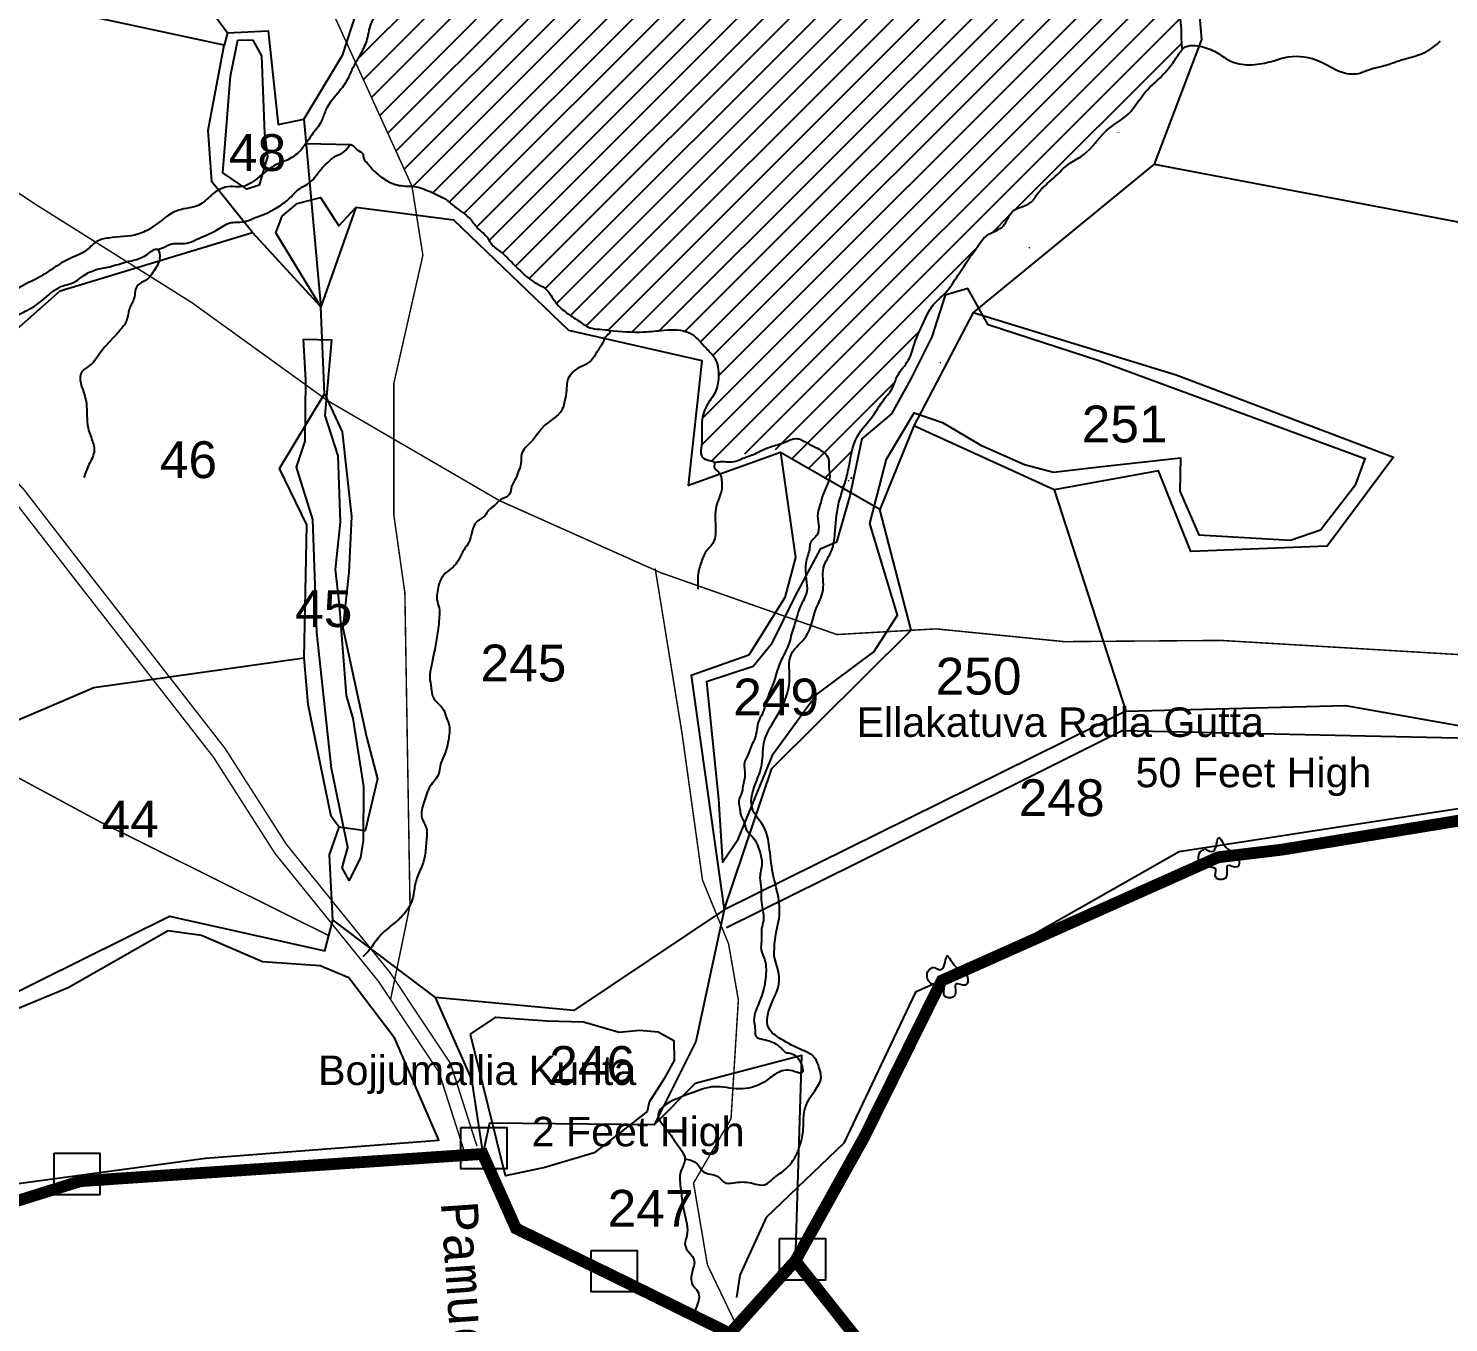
# Model space of a CAD drawing. Header units: feet. Extents: x 817053 to 823644, y 1580505 to 1588104.
# Drawn here: x 819404 to 820367, y 1581704 to 1582581 of the extents above; entities that cross this region are included whole.
import ezdxf
from ezdxf.enums import TextEntityAlignment as Align

# ---------------------------------------------------------------- set-up
doc = ezdxf.new("R2010")
doc.units = ezdxf.units.FT
doc.header["$LTSCALE"] = 15
doc.header["$MEASUREMENT"] = 0
doc.linetypes.add('HIDDEN2', pattern=[0.1875, 0.125, -0.0625])
for name, color, linetype in [('HILL', 17, 'Continuous'), ('PLOT', 7, 'Continuous'), ('PLOT NO', 7, 'Continuous'), ('ROADS', 6, 'Continuous'), ('TANKS-STREAM', 4, 'Continuous'), ('TEXT', 1, 'Continuous'), ('VILLAGE STONES', 240, 'Continuous')]:
    doc.layers.add(name, color=color, linetype=linetype)
doc.layers.add('VILLAGE BOUNDRY', color=5, linetype='HIDDEN2', lineweight=100)
doc.styles.add('section', font='consola.ttf', dxfattribs={"height": 25})
doc.styles.get("Standard").update_dxf_attribs({"font": 'arial.ttf'})
doc.linetypes.add('DOTS', pattern='A,1e-06,-3,["●",Standard,S=3,R=0,X=-1.25,Y=-1.25],-3', length=6.000001)

msp = doc.modelspace()

# ---------------------------------------------------------------- hatches: boundary and pattern name
at = {"layer": 'TANKS-STREAM', "lineweight": -2}
h = msp.add_hatch(dxfattribs=at)
h.set_pattern_fill('ANSI31', color=256, scale=100)
h.set_pattern_definition([(45, (0, 0), (-8.838834764831843, 8.838834764831844), [])])
edge = h.paths.add_edge_path()
edge.add_spline(control_points=[(820211.9468219465, 1582836.727074014), (820209.7474468467, 1582836.077812948), (820204.6001650521, 1582826.307652144), (820191.0251841096, 1582834.109048341), (820178.2928615971, 1582837.19466302), (820161.1808526518, 1582846.323551456), (820141.2305213895, 1582858.278982401), (820127.9319226086, 1582881.263001807), (820112.8343900049, 1582905.24983334), (820087.6217527778, 1582905.597796705), (820061.9731000505, 1582916.019417315), (820048.506118964, 1582939.725056285), (820026.186140131, 1582953.831228068), (820007.8293420797, 1582962.050068581), (819988.0590103276, 1582959.603367954), (819968.0017866786, 1582960.672491673), (819949.689752394, 1582950.566936717), (819931.771112377, 1582942.813666426), (819920.8506637522, 1582915.379746521), (819886.9130580764, 1582914.614524839), (819862.2258228805, 1582893.173655573), (819837.6026902632, 1582890.810052702), (819814.0363208248, 1582888.359747963), (819792.1633664455, 1582881.185483652), (819765.2904255238, 1582879.473876991), (819735.9530199242, 1582874.106338438), (819705.4436795168, 1582871.092466414), (819682.7740014604, 1582867.241800264), (819648.5680580894, 1582871.760785126), (819673.2677265862, 1582849.467375317), (819686.6880866706, 1582844.903066298), (819700.5872333292, 1582837.344743165), (819710.3665313751, 1582824.983841311), (819707.6211823291, 1582805.08724492), (819705.9576736509, 1582786.200425587), (819706.1175059685, 1582768.122636993), (819699.7967707472, 1582756.510936119), (819688.348646433, 1582750.487996651), (819674.3639354572, 1582746.021784656), (819669.4692328902, 1582731.707047124), (819670.7026884139, 1582721.240934813), (819671.936762165, 1582711.102349811), (819678.664593885, 1582705.834384365), (819679.9610510354, 1582696.910786523), (819683.5512639818, 1582686.944749126), (819684.3947490981, 1582674.73589985), (819675.8695848022, 1582665.015716373), (819682.6747250867, 1582655.181767912), (819675.320997809, 1582646.627601639), (819675.707780326, 1582634.081364237), (819668.5115060471, 1582623.763894354), (819660.0885085529, 1582614.484177126), (819656.8473730183, 1582605.185562892), (819647.2032877428, 1582594.897663299), (819636.055271649, 1582588.039718073), (819634.5882760825, 1582575.275634249), (819631.4142175933, 1582566.700514599), (819627.7892837089, 1582560.934101882), (819626.1911882828, 1582558.107301482)], knot_values=[1123.49702645171, 1123.497026452025, 1123.497026452025, 1123.497026452025, 1132.032705615314, 1147.514035029477, 1159.527804117489, 1173.612896235735, 1204.783032319945, 1227.195240780698, 1253.45691677524, 1283.388545704243, 1296.37769507851, 1335.419871982019, 1359.329685274734, 1375.283836480836, 1394.232106956328, 1417.997647873377, 1433.810091235412, 1456.341709824592, 1474.011440000546, 1515.100770847882, 1541.903604117852, 1569.887399716345, 1586.534116292843, 1613.319738448093, 1638.26603232775, 1666.763454116072, 1703.836420604603, 1725.556451873697, 1746.967641260358, 1768.470422670037, 1786.116167326177, 1796.238358908308, 1815.024718039053, 1828.61736223576, 1854.34134055092, 1873.03419946492, 1881.60283622496, 1892.314473685568, 1911.161932066165, 1922.180258828326, 1934.180656571495, 1943.223016424381, 1951.366856275816, 1957.82905908775, 1969.280566348807, 1983.882327018165, 1991.539225390419, 2004.526951159125, 2010.033426919348, 2022.79799332591, 2040.181168826365, 2045.994195463834, 2060.420071871427, 2068.595069391818, 2088.429186909091, 2095.371674987936, 2106.000426062952, 2115.735661346651, 2115.735661346651, 2115.735661346651, 2115.735661346651], degree=3, periodic=0)
edge.add_line((819626.1911882829, 1582558.107301481), (819664.4348040512, 1582474.23535382))
edge.add_spline(control_points=[(819664.4348040511, 1582474.23535382), (819664.9624212381, 1582474.197177389), (819669.2109699686, 1582473.788187856), (819677.1116652453, 1582470.501502223), (819687.0161470196, 1582466.188257184), (819695.4004298477, 1582458.397459634), (819704.0485126132, 1582453.315011378), (819708.6932229646, 1582445.122429668), (819715.1876206895, 1582441.253480694), (819718.1183816139, 1582433.817954349), (819725.0541850221, 1582429.803999465), (819731.1873293052, 1582423.581451355), (819738.5486153904, 1582416.042911898), (819746.4287434968, 1582409.143488528), (819756.6837727636, 1582404.769798086), (819760.9907536774, 1582395.253224426), (819769.47960581, 1582387.926174186), (819778.9739629573, 1582382.127748691), (819785.689775363, 1582376.844719971), (819796.2471435773, 1582377.231958663), (819798.0558860935, 1582376.521363531)], knot_values=[206.2579895264203, 206.2579895264203, 206.2579895264203, 206.2579895264203, 207.8517480101013, 219.1468869432016, 231.4681811786698, 239.9989792672773, 253.316477887413, 260.7777263636439, 267.5119681638464, 275.1709200001462, 283.4386604544219, 290.7278863289996, 301.4036935339046, 315.0664548076549, 321.9532424731278, 333.8701839983549, 344.3623612962773, 355.6215072502573, 365.9570468344735, 374.0626013582631, 374.0626013582631, 374.0626013582631, 374.0626013582631], degree=3, periodic=0)
edge.add_spline(control_points=[(819798.0558860936, 1582376.521363531), (819805.9841249778, 1582375.834477918), (819818.570629933, 1582374.744010123), (819836.3360675022, 1582376.939556735), (819853.4258812808, 1582377.435757185), (819862.2684499703, 1582365.586355524), (819871.6287245168, 1582357.042979869), (819872.9181992416, 1582345.533651931), (819870.965759133, 1582333.885345045), (819862.9537004405, 1582325.16844775), (819860.1324386038, 1582312.181911791), (819861.7012959339, 1582301.423246966), (819859.4066503076, 1582291.923613355), (819864.1447376839, 1582288.102276089), (819868.9624605714, 1582288.218306532), (819869.517423499, 1582286.980102468)], knot_values=[0, 0, 0, 0, 23.65410446032761, 37.55216099613141, 54.67922633309121, 70.42064378801268, 79.11004672089899, 92.05672454335706, 102.7360219255165, 113.752387928819, 126.4079506139896, 140.7011601629989, 147.5268632453236, 152.4001402785749, 157.5983549330081, 157.5983549330081, 157.5983549330081, 157.5983549330081], degree=3, periodic=0)
edge.add_spline(control_points=[(819869.5174234989, 1582286.980102468), (819870.9146404406, 1582287.223413382), (819875.7336093589, 1582288.062587098), (819882.6429344574, 1582286.465229216), (819889.8880741758, 1582290.545059014), (819896.309354253, 1582292.107243916), (819902.5688457952, 1582295.751061173), (819909.6164464157, 1582298.374836766), (819917.3090858834, 1582300.275557241), (819923.7686864524, 1582303.830623423), (819929.4197866573, 1582302.208328183), (819933.8202925329, 1582299.244466375), (819940.5138301993, 1582296.186386506), (819948.1587864179, 1582291.122309328), (819946.7054472696, 1582283.3321517), (819948.030161857, 1582278.535305049), (819947.5287952824, 1582275.858533615), (819947.2423085069, 1582274.881799347)], knot_values=[0, 0, 0, 0, 4.255470683490907, 14.6770199701431, 19.73432577806537, 28.57438467147862, 34.39773550403992, 41.34446757797883, 50.97849599927088, 58.56843637155068, 61.89941119246453, 68.00860996160628, 74.32691503975869, 84.73279809288762, 91.04543953477857, 96.27893375688564, 99.32774665585903, 99.32774665585903, 99.32774665585903, 99.32774665585903], degree=3, periodic=0)
edge.add_line((819907.7041204396, 1582297.6276156), (819907.7669411208, 1582297.591475662))
edge.add_spline(control_points=[(819869.5174234989, 1582286.980102468), (819870.9146404406, 1582287.223413382), (819875.7336093589, 1582288.062587098), (819882.6429344574, 1582286.465229216), (819889.8880741758, 1582290.545059014), (819896.309354253, 1582292.107243916), (819902.5688457952, 1582295.751061173), (819909.6164464157, 1582298.374836766), (819917.3090858834, 1582300.275557241), (819923.7686864524, 1582303.830623423), (819929.4197866573, 1582302.208328183), (819933.8202925329, 1582299.244466375), (819940.5138301993, 1582296.186386506), (819948.1587864179, 1582291.122309328), (819946.7054472696, 1582283.3321517), (819948.030161857, 1582278.535305049), (819947.5287952824, 1582275.858533615), (819947.2423085069, 1582274.881799347)], knot_values=[0, 0, 0, 0, 4.255470683490907, 14.6770199701431, 19.73432577806537, 28.57438467147862, 34.39773550403992, 41.34446757797883, 50.97849599927088, 58.56843637155068, 61.89941119246453, 68.00860996160628, 74.32691503975869, 84.73279809288762, 91.04543953477857, 96.27893375688564, 99.32774665585903, 99.32774665585903, 99.32774665585903, 99.32774665585903], degree=3, periodic=0)
edge.add_line((819947.2423085066, 1582274.881799347), (819956.9124911202, 1582269.318666395))
edge.add_spline(control_points=[(819956.9124911202, 1582269.318666396), (819958.1276806488, 1582273.070829686), (819961.6229340902, 1582284.728473204), (819963.0965531953, 1582303.88822638), (819976.6830227112, 1582316.757410518), (819982.9413879126, 1582328.569375877), (819990.6342531677, 1582336.094435121), (819993.2953641145, 1582347.29999934), (820002.0191998465, 1582355.388944422), (820005.5153420949, 1582369.829490967), (820011.3131701408, 1582381.620510574), (820017.0246549739, 1582394.294563772), (820027.3904027587, 1582401.724886241), (820033.1122256508, 1582411.637457886), (820038.2748149034, 1582419.025845238), (820041.8326598285, 1582424.975946616), (820047.5546698573, 1582432.05387706), (820053.2990660924, 1582442.455215364), (820067.0125586854, 1582445.346983788), (820070.1103324534, 1582459.76790219), (820083.7681071735, 1582460.503322455), (820089.6855487451, 1582471.818396952), (820100.0769287536, 1582479.479304038), (820109.0332688449, 1582489.96982974), (820124.0308011684, 1582496.720729346), (820132.9763591022, 1582512.621500033), (820151.4699296701, 1582521.762996282), (820160.8326813855, 1582538.975984227), (820172.6964670123, 1582547.936665264), (820179.8616165989, 1582557.108577678), (820183.5506960455, 1582562.41141285), (820186.0435064163, 1582566.238422397), (820186.9276862916, 1582567.162419657)], knot_values=[333.0114080735269, 333.0114080735302, 333.0114080735302, 333.0114080735302, 344.842973150183, 369.7723542244927, 387.4488589420095, 398.7834797511686, 409.8563432683008, 418.7901208876798, 432.2483989618605, 443.8388721081114, 462.3626510012394, 472.0019335766771, 484.8161004027579, 499.3961518811398, 505.9288857442641, 511.9040242375541, 520.1189016064194, 533.4208855075765, 545.7870492343206, 557.2329267640671, 570.7062788240643, 579.3082503577165, 593.4818243797325, 609.2396214696512, 620.0384043191332, 641.592838541751, 660.9851147596368, 679.5446326793922, 698.4090537177383, 705.0344746618948, 714.2534015477457, 718.16578415582, 718.16578415582, 718.16578415582, 718.16578415582], degree=3, periodic=0)
edge.add_spline(control_points=[(820186.9276862916, 1582567.162419658), (820186.739569502, 1582568.778548507), (820186.2075828963, 1582573.348894945), (820186.6386574667, 1582580.878782024), (820185.3423169352, 1582589.101313888), (820183.9838612603, 1582595.560307652), (820181.6425992989, 1582601.549623214), (820179.9761543506, 1582607.002009945), (820176.3933949551, 1582615.758364436), (820173.2069165398, 1582625.131740999), (820164.1871365728, 1582633.590752006), (820165.8646647469, 1582645.429624505), (820163.9324431599, 1582656.098316316), (820155.9780978931, 1582664.889398032), (820162.7276794319, 1582674.001011636), (820159.6579168636, 1582685.050027635), (820160.6293587388, 1582697.071311283), (820161.8704041357, 1582711.095755966), (820157.8514092397, 1582724.69593781), (820165.1727738859, 1582736.826226161), (820165.2201597265, 1582748.272009814), (820169.6283496685, 1582759.409986466), (820174.5355967423, 1582768.573300597), (820177.7316016301, 1582779.216000303), (820189.8526835267, 1582782.365960786), (820194.3475834536, 1582793.134224679), (820200.2662197974, 1582801.185285111), (820204.7490993293, 1582809.366668619), (820212.2787105684, 1582814.124380117), (820218.409104027, 1582815.507476494), (820220.2438851545, 1582817.187092013)], knot_values=[0, 0, 0, 0, 4.876335414479451, 13.79007757549465, 22.49363762738855, 29.76830967198259, 33.5276609976087, 41.76044213461696, 46.85388812485803, 61.91629166636207, 71.26068879561483, 81.32078891496975, 95.10916710672252, 104.2222059608262, 111.3430941275955, 124.5003461419424, 136.5284980924664, 147.5713045605655, 166.9138388363294, 175.4795339737367, 188.4117683624106, 200.4037920853293, 210.8298072769116, 220.1952475502456, 231.3902875560831, 243.911751994441, 253.0180769772989, 261.7713939159475, 271.2731573558626, 279.1631986259975, 279.1631986260406, 279.1631986260406, 279.1631986260406], degree=3, periodic=0)
edge.add_line((820220.2438851541, 1582817.187092012), (820223.8287672022, 1582825.611591061))
edge.add_spline(control_points=[(820223.8287672022, 1582825.611591061), (820224.1515356075, 1582827.281587094), (820224.4011262691, 1582828.87776003), (820224.644910566, 1582830.468075396)], knot_values=[288.318719556645, 288.3187195568232, 288.3187195568232, 288.3187195568232, 293.2354065551881, 293.2354065551881, 293.2354065551881, 293.2354065551881], degree=3, periodic=0)
edge.add_spline(control_points=[(820211.9468219465, 1582836.727074014), (820214.7141908087, 1582837.544008268), (820218.0673809547, 1582833.891464168), (820221.5141509131, 1582832.011254131)], knot_values=[1112.756988185505, 1112.756988185505, 1112.756988185505, 1112.756988185821, 1123.497026452026, 1123.497026452026, 1123.497026452026, 1123.497026452026], degree=3, periodic=0)
edge.add_line((820221.5141509116, 1582832.011254132), (820211.946821947, 1582836.727074014))

# ---------------------------------------------------------------- linework, layer by layer
at = {"layer": 'HILL', "lineweight": -2}
for points in [[(819546.3368119599, 1582573.536364154), (819556.5752423608, 1582573.368774941), (819562.2817458352, 1582562.807704016), (819564.3080621016, 1582510.052803183), (819566.4545835704, 1582494.509788843), (819560.8827862432, 1582475.078144167), (819552.4294984967, 1582472.307758755), (819536.1834792101, 1582483.388857827), (819541.2565203487, 1582548.805153198), (819546.3368119599, 1582573.536364154)], [(819572.0653044865, 1582442.635469007), (819576.4091007316, 1582453.981966842), (819586.4330697876, 1582462.658839328), (819602.4714965979, 1582466.663424877), (819614.8343154462, 1582447.307608419), (819626.3562441161, 1582459.754603307), (819602.5371315365, 1582392.432051971), (819602.5371315365, 1582392.432051971), (819572.0653044865, 1582442.635469007)], [(820310.7304699381, 1582289.322319626), (820130.2219429596, 1582355.926934636), (820055.1551297696, 1582380.336982109), (820041.4368541646, 1582404.965662693), (820026.0742477134, 1582400.43234498), (820016.9966561229, 1582372.18633385), (820002.6815521485, 1582343.591719455), (819989.7016799287, 1582319.990850531), (819969.4511101901, 1582302.903832052), (819961.4500229663, 1582264.415700594), (819952.3728129794, 1582232.986822152), (819941.3490419239, 1582228.093541692), (819924.3798834046, 1582196.384659441), (819907.9327589066, 1582163.530682586), (819895.7931782912, 1582148.668204372), (819864.0731242391, 1582138.108018601), (819872.2898176194, 1582058.541499171), (819875.0312594383, 1582015.909665415), (819885.6043563865, 1582031.554324973), (819909.4919921015, 1582089.439875141), (819938.4706043347, 1582129.334074194), (819977.6838309307, 1582158.451814777), (819993.7394299128, 1582183.48338809), (819974.9427707157, 1582245.443155945), (819986.2993002995, 1582289.248556769), (820005.1268694056, 1582320.682156034), (820024.3154357225, 1582314.033172034), (820050.1614622248, 1582298.779455622), (820079.9231254897, 1582285.481487622), (820099.5032173225, 1582280.397013835), (820130.4398387389, 1582283.916977408), (820185.6556213864, 1582290.174870737), (820185.2640958705, 1582267.489988981), (820198.1867275179, 1582237.765032553), (820260.2336000873, 1582234.221317339), (820280.5967429519, 1582241.261392012), (820304.4843786671, 1582272.159767981), (820311.1418388524, 1582290.151266622)], [(819590.8070127341, 1582370.614889928), (819609.7383780786, 1582370.089550855), (819605.268652574, 1582318.879686842), (819614.2222229242, 1582291.448017662), (819615.7997731024, 1582246.540747269), (819612.3844189432, 1582214.350341082), (819615.01366924, 1582190.452355367), (819619.7531886429, 1582128.896070345), (819624.2229141474, 1582113.401739491), (819631.5996975272, 1582067.262481847), (819631.3363908937, 1582030.496418067), (819629.495915686, 1582018.94131887), (819621.8707082216, 1582003.446988016), (819617.1376760835, 1582012.113238651), (819620.8190081029, 1582025.769251563), (819609.7753936488, 1582079.342772591), (819599.884222721, 1582171.636925605), (819597.2381818562, 1582248.281403186), (819585.9881197374, 1582283.810021264), (819591.9419024849, 1582301.319405867), (819592.4914119809, 1582342.820159962), (819590.8070127341, 1582370.614889928)], [(819877.6532375382, 1581971.534777704), (819965.9595632794, 1582015.207346846), (820146.1092546585, 1582105.073322745), (820383.3866918182, 1582099.864927357), (820485.0768584851, 1582088.796958073), (820520.0616375256, 1582084.98921075), (820496.4372041071, 1582070.720189568), (820306.1519873459, 1582041.555683333), (820184.8179793904, 1582022.959144455), (820058.6260974512, 1581951.136898434), (820005.9683069055, 1581927.641848261), (819957.2993182525, 1581825.297294318), (819904.6471500453, 1581774.829337128), (819886.6774263189, 1581735.729711579), (819884.431306254, 1581720.666745918)], [(819388.9740828769, 1581796.83914121), (819524.4712948692, 1581815.164933122), (819682.6621042343, 1581827.235044592), (819652.7996975617, 1581896.185466004), (819621.6287714017, 1581937.436016486), (819602.1467517499, 1581945.478528396), (819563.031215731, 1581948.28225462), (819521.7401563535, 1581966.248083786), (819499.0507566226, 1581969.31042259), (819431.2840244451, 1581930.696304171), (819388.7668720046, 1581912.934650595)], [(819704.002916077, 1581899.217119459), (819721.2792656686, 1581910.814853588), (819756.1151148836, 1581908.269002314), (819780.7552733253, 1581907.703241195), (819804.8287500992, 1581900.63159602), (819818.7061544957, 1581902.045925055), (819831.4509587644, 1581900.914402817), (819841.9301811737, 1581894.974132354), (819842.2133312057, 1581881.396455597), (819835.1330539915, 1581868.667346756), (819825.22051325, 1581853.109579844), (819823.8768862115, 1581846.801675298), (819788.0122331067, 1581818.787427068), (819754.515813288, 1581808.800821279), (819727.7688201747, 1581803.058530326), (819704.021614664, 1581898.929296788)]]:
    msp.add_lwpolyline(points, dxfattribs=at)
at = {"layer": 'PLOT', "lineweight": -2}
for points in [[(819435.9538611219, 1583078.574357633), (819493.8495998792, 1583078.967343936), (819533.2961762204, 1583060.791459733), (819559.0375329731, 1583037.615440543), (819566.2112605941, 1582975.008010968), (819573.2438018555, 1582900.833006372), (819606.2181195868, 1582868.429483187), (819591.9031209792, 1583003.66941935), (819618.9577543017, 1583012.936007813), (819696.3262565827, 1582946.802766523), (819714.878063105, 1582905.87543825), (819758.7728211925, 1582888.626337822), (819606.2181195868, 1582868.429483187), (819639.7162062562, 1582749.431731594), (819677.8446375323, 1582687.579399678), (819635.3954167999, 1582593.793450543), (819626.4280544197, 1582591.486039141), (819616.9778996026, 1582563.005418736), (819590.980541146, 1582519.805837236)], [(819510.8365909148, 1582757.046778166), (819528.8808568164, 1582728.836893555), (819505.781875813, 1582624.134598744), (819539.2320889465, 1582578.27780877), (819537.0680428471, 1582570.036161422)], [(819610.6752269076, 1581976.578122585), (819608.4211136476, 1582020.749104832), (819615.1010947176, 1582039.715423338), (819609.6155177939, 1582046.865739513), (819594.0217277905, 1582122.900379566), (819591.3533867339, 1582154.497941741), (819593.14174729, 1582244.548379385), (819574.4641713093, 1582282.948959214), (819605.0573891987, 1582333.544607179), (819602.5371315365, 1582392.432051971), (819556.1695836147, 1582442.947032448), (819528.6191752015, 1582477.294070999), (819526.287166019, 1582512.22416416), (819537.0680428471, 1582570.036161422), (819275.5446539884, 1582626.130405204)], [(820194.981467831, 1582632.156373647), (820199.9761381592, 1582573.865190089), (820167.8006593422, 1582489.161472083), (820044.990840344, 1582388.580357881), (820004.8801201211, 1582311.857902565), (819981.8200870788, 1582254.989643527), (819914.4056288642, 1582293.772323117), (819851.9679898289, 1582271.32570221), (819861.256267182, 1582355.896461635), (819770.7513478304, 1582376.395640882), (819692.7779350255, 1582451.315213533), (819626.3562441161, 1582459.754603307), (819602.5371315365, 1582392.432051971)], [(819539.2320889465, 1582578.27780877), (819566.8226624448, 1582579.574734956), (819573.6669552266, 1582516.09959448), (819590.980541146, 1582519.805837236), (819602.5371315365, 1582392.432051971)], [(820167.8006593422, 1582489.161472083), (820403.5774172451, 1582444.571625688), (820566.9730404525, 1582400.736341549), (820716.8951032993, 1582465.820548558), (820898.85997847, 1582449.468963169), (820939.5841290833, 1582373.67811026)], [(818911.9029562776, 1582348.585881291), (818965.1083056543, 1582341.744314572), (819001.7668570995, 1582371.88825575), (819244.5834590064, 1582350.781928727), (819256.2982754897, 1582384.043525547), (819374.2371650785, 1582357.883523168), (819425.9093441871, 1582403.243993929), (819556.1695836147, 1582442.947032448)], [(820044.990840344, 1582388.580357881), (820182.7712819651, 1582346.450869874), (820330.0688202117, 1582290.480661279), (820285.0709422621, 1582230.271661732), (820192.6527043119, 1582226.537399517), (820170.7891039557, 1582281.32472291), (820100.0579834122, 1582268.399185683), (820004.8801201211, 1582311.857902565)], [(819605.0573891987, 1582333.544607179), (819617.1341121871, 1582307.656372979), (819623.3984439431, 1582250.19436914), (819621.6900812917, 1582212.64494381), (819617.4097843699, 1582174.788812518), (819633.4618200874, 1582100.797879982), (819641.0823784948, 1582072.463353423), (819632.633797436, 1582037.015284386), (819615.1010947176, 1582039.715423338)], [(819914.4056288642, 1582293.772323117), (819924.6351486152, 1582222.504560515), (819917.4135474584, 1582195.386185545), (819892.9931757264, 1582156.349010738), (819853.8224807777, 1582142.482769241), (819876.179016269, 1581983.627961336), (819774.1491517455, 1581915.255483379), (819680.1482471598, 1581924.181912036)], [(820100.0579834122, 1582268.399185683), (820148.632176766, 1582118.371756754), (819876.179016269, 1581983.627961336)], [(819876.179016269, 1581983.627961336), (819908.4668761826, 1582079.312808864), (820002.9136537835, 1582173.128740605), (819981.8200870788, 1582254.989643527)], [(819195.3763612814, 1582054.004276807), (819242.3634252127, 1582084.705751687), (819380.8883408855, 1582105.40945514), (819448.7442093281, 1582134.318576959), (819591.3533867339, 1582154.497941741)], [(819090.7998680803, 1582123.4627319), (819112.3368735528, 1582067.193946518), (819130.1320347853, 1582049.638952119), (819178.179213538, 1582029.417290447), (819195.3763612814, 1582054.004276807), (819313.9643835585, 1581969.970884211), (819381.7456017418, 1581920.668771542), (819499.8909966671, 1581979.243005179), (819605.2018212217, 1581955.642767804), (819610.6752269076, 1581976.578122585), (819680.1482471598, 1581924.181912036), (819704.7954096247, 1581868.470838823), (819712.3784965472, 1581818.004758549)], [(820148.632176766, 1582118.371756754), (820297.676287652, 1582122.203462439), (820397.1741289834, 1582104.485705321), (820510.4980908667, 1582094.688710277), (820555.9832240404, 1582073.795652387)], [(819876.179016269, 1581983.627961336), (819856.939534805, 1581894.289075185), (819828.6093557501, 1581837.686197906), (819716.8903744386, 1581838.838029694), (819712.3784965472, 1581818.004758549)], [(819924.4404088088, 1581745.533230001), (819928.9056302881, 1581884.75996045), (819856.4506567493, 1581865.793641944), (819828.6093557501, 1581837.686197906)]]:
    msp.add_lwpolyline(points, dxfattribs=at)
at = {"layer": 'ROADS', "linetype": 'DOTS', "lineweight": -2, "ltscale": 0.15, "const_width": 1}
for points in [[(820455.2110173783, 1582151.844875606), (820213.2329844048, 1582166.255630078), (820106.8433667358, 1582165.431994008), (820019.8346437074, 1582174.080836609), (819952.5536931886, 1582170.248266044), (819892.5659548137, 1582191.316708535), (819833.2269412095, 1582212.157310788), (819723.7456889861, 1582261.061906029), (819607.267840886, 1582328.806178466), (819515.271971661, 1582395.239292266), (819408.4812883807, 1582462.394915823), (819322.1716635444, 1582519.686674986), (819206.9044146845, 1582551.159663618), (819126.4661461712, 1582615.762207141), (819039.8624717204, 1582685.316385164), (818973.8775725587, 1582753.320619577), (819060.5774672392, 1582819.971077486), (819192.4198857317, 1582921.324805733), (819293.1625230057, 1582961.790116591), (819313.9908409228, 1583010.943324604), (819381.7480339184, 1583075.150958085), (819391.6666794074, 1583126.270815114)], [(819607.9385240646, 1581966.110445195), (819452.9263033031, 1582043.198972279), (819261.3152273516, 1582146.432817961), (819050.7891484783, 1582248.14081118), (818904.2919851235, 1582305.884757), (818787.2769999149, 1582353.330629568), (818665.3433445941, 1582418.880288185), (818633.1778936138, 1582436.171940153), (818534.2051929997, 1582425.977602835), (818467.667225112, 1582437.591269741), (818394.0230309503, 1582478.884307628), (818222.832505967, 1582510.499215998), (818155.5378177108, 1582531.023878701), (818056.2855318319, 1582561.295505526), (817948.2082664785, 1582627.041285724), (817804.5832747953, 1582683.726419145), (817698.0226986165, 1582742.725050837), (817652.3613471506, 1582768.006044562), (817624.5989216263, 1582772.456659661)], [(819829.3719811713, 1582215.025713808), (819847.605393135, 1582103.000881492), (819861.438149885, 1582003.784526853), (819879.1483830162, 1581960.494728405), (819885.7787493307, 1581922.417308539), (819880.8060699957, 1581841.84776177), (819855.3897293911, 1581798.251847462), (819864.7840521496, 1581742.812568709), (819883.0174641133, 1581704.735148843)]]:
    msp.add_lwpolyline(points, dxfattribs=at)
at = {"layer": 'ROADS', "linetype": 'HIDDEN2', "lineweight": -2, "ltscale": 10, "const_width": 1}
for points in [[(819708.4691560229, 1581823.284249197), (819690.5703718507, 1581879.317647535), (819649.4220323005, 1581941.15998492), (819579.1966267325, 1582028.00630831), (819537.6559984587, 1582092.979879008), (819440.9995677375, 1582217.089870416), (819400.8578990555, 1582268.975844784), (819341.955823539, 1582331.809554978), (819230.5393387933, 1582468.747202406), (819166.0303583987, 1582536.71038173), (819043.9411781086, 1582662.022412668), (818973.8775725587, 1582753.320619577), (818942.6032317645, 1582787.422516459), (818896.6665275228, 1582820.634538226), (818791.2065984794, 1582868.26066643), (818678.537969883, 1582912.598233637), (818642.4317615622, 1582940.317430436), (818610.6174513674, 1582974.083263739)], [(819700.6845280429, 1581817.213736731), (819682.7857438708, 1581873.247135069), (819641.6374043205, 1581935.089472455), (819571.4119987525, 1582021.935795844), (819529.8713704788, 1582086.909366542), (819433.2149397575, 1582211.01935795), (819393.0732710755, 1582262.905332319), (819334.1711955591, 1582325.739042512), (819222.7547108133, 1582462.67668994), (819158.2457304187, 1582530.639869264), (819036.1565501286, 1582655.951900203), (818966.0929445787, 1582747.250107111), (818934.8186037845, 1582781.352003993), (818888.8818995429, 1582814.56402576), (818783.4219704994, 1582862.190153965), (818670.753341903, 1582906.527721171), (818634.6471335823, 1582934.24691797), (818602.8328233875, 1582968.012751273)], [(819649.8874839204, 1581922.690328002), (819663.0664434675, 1581986.654037477), (819659.592627102, 1582198.483212745), (819652.1502078658, 1582250.984811924), (819652.1502078658, 1582340.781059522), (819661.1407937862, 1582380.440987739), (819671.7978438913, 1582427.452144288), (819664.4348040511, 1582474.23535382), (819612.5943597725, 1582587.926461262)]]:
    msp.add_lwpolyline(points, dxfattribs=at)
at = {"layer": 'TANKS-STREAM', "lineweight": -2}
msp.add_lwpolyline([(819592.4802308016, 1582503.276641193), (819623.047467128, 1582502.536993855)], dxfattribs=at)
for points in [[(820529.4780696298, 1582069.450237746), (820528.7692768902, 1582078.813007746), (820530.9152942845, 1582089.452414827), (820531.788256197, 1582100.534694105), (820536.5571837395, 1582110.856625846), (820537.672951808, 1582127.818985095), (820538.4677730652, 1582143.778169479), (820536.5618788863, 1582154.793472082), (820534.415861492, 1582163.606805855), (820531.6822800292, 1582176.089841803), (820533.9872616748, 1582191.016788755), (820536.7778556328, 1582209.024515225), (820538.1290517699, 1582231.494304487), (820544.1743884706, 1582247.928226623), (820548.7048696361, 1582258.091420694), (820545.3666203564, 1582271.430400843), (820550.6563738114, 1582294.455181848), (820553.8336466341, 1582313.880630444), (820556.1211891635, 1582325.815165781), (820561.2147525614, 1582342.668798578), (820567.3150895517, 1582353.079688325), (820569.6029674488, 1582372.251245165), (820574.8269888505, 1582391.270407941), (820579.2753049494, 1582400.792750303), (820587.2818714862, 1582416.917163488), (820592.3657092231, 1582431.137019685), (820594.9074604076, 1582444.849092369), (820595.1757545029, 1582453.340967608), (820595.4299631582, 1582476.829126885), (820599.3698619467, 1582491.55691412), (820602.928447752, 1582498.158984943), (820607.3767638511, 1582507.173396267), (820612.2245027842, 1582524.164080454), (820612.3516071117, 1582539.399651202), (820613.241337405, 1582547.906279013), (820615.020462624, 1582560.094706106), (820620.3585090162, 1582575.711188253), (820623.0441329095, 1582591.574923498), (820623.0441329095, 1582608.968942991), (820626.7298230426, 1582619.252960623), (820633.3385773434, 1582638.932300976), (820630.996369892, 1582655.553285719), (820626.9954341969, 1582669.541821594), (820621.8519010239, 1582682.531165798), (820619.7092373057, 1582703.777819352), (820615.8515035841, 1582713.484126282), (820606.4209661367, 1582726.1878607), (820605.2780332912, 1582733.75312692), (820600.9913643848, 1582744.315820628), (820594.4188297868, 1582753.165740779), (820590.4061562251, 1582762.543065363), (820582.4046202025, 1582770.393793842), (820575.8384575895, 1582771.870821306), (820568.6314074562, 1582773.917740609), (820561.4243573232, 1582778.223426144), (820555.9132612396, 1582781.258620216), (820549.1304511449, 1582783.446721629), (820540.9753167527, 1582785.59218811), (820530.3059313206, 1582789.827356352), (820523.1696437553, 1582793.285949228), (820517.3761681365, 1582793.921194959), (820508.9403310472, 1582798.110777755), (820496.9288044039, 1582802.981044203), (820486.7544215776, 1582807.357247029), (820473.9764757904, 1582808.982008628), (820469.5913129384, 1582813.225672469), (820452.1233551332, 1582818.095496339), (820440.545794189, 1582823.168168069), (820427.0687110506, 1582828.882871712), (820405.1323150895, 1582840.245744902), (820385.8362683931, 1582844.303882285), (820375.6806661536, 1582849.782544784), (820347.3649073432, 1582850.206681217), (820331.9282712066, 1582846.960082794), (820316.6945324796, 1582844.931014102), (820304.9137387581, 1582844.119327615), (820285.2115618752, 1582839.452499129), (820274.2433638948, 1582839.655346988), (820257.994132017, 1582837.829126155), (820239.9168112483, 1582834.988518502), (820222.4533975858, 1582831.548291255), (820211.9468219464, 1582836.727074014), (820205.5959598515, 1582831.024059948), (820190.333714877, 1582833.619332336), (820178.9681062677, 1582837.512093393), (820166.3032835026, 1582843.675865314), (820140.9743087075, 1582861.842329454), (820128.3098213098, 1582880.333350168), (820111.4237263238, 1582900.446416124), (820082.5224156508, 1582908.232085763), (820070.5655539294, 1582913.306675327), (820043.2673004752, 1582941.218983288), (820023.5161599198, 1582954.693834621), (820008.5825752118, 1582960.308368304), (819989.6343047363, 1582960.308368304), (819965.9593630382, 1582958.235189423), (819951.5073662312, 1582951.818558425), (819932.5590957557, 1582939.626885765), (819922.6030372495, 1582925.029068685), (819884.7068316662, 1582909.147925405), (819861.3863735413, 1582895.936259948), (819833.9529669366, 1582890.413487261), (819817.4465080954, 1582888.257103876), (819791.3659744661, 1582882.151752138), (819766.6061185203, 1582879.107558997), (819738.417799405, 1582874.921664344), (819701.6407155667, 1582870.247164521), (819679.9897174493, 1582868.516835403), (819658.6271354845, 1582867.074919059), (819673.2407794839, 1582851.3011745), (819689.0308930909, 1582843.424333969), (819697.7578292734, 1582838.296045045), (819708.5385567548, 1582822.910883221), (819708.2816651587, 1582809.320666778), (819706.2282092276, 1582783.678779579), (819703.9758802981, 1582765.122109922), (819699.6439367628, 1582757.729153738), (819690.6191941348, 1582751.959127951), (819674.3743220363, 1582742.402412097), (819670.4035694269, 1582732.12444302), (819670.8425656401, 1582720.132077602), (819673.1270898611, 1582711.383065041), (819678.077115918, 1582704.9162753), (819679.8542289312, 1582698.703229789), (819682.7736040549, 1582687.630097105), (819682.0119841921, 1582673.048212802), (819678.5848624932, 1582666.201101765), (819680.1024009695, 1582653.302338351), (819677.4368991333, 1582648.484000955), (819674.5175240096, 1582636.057762408), (819665.886502966, 1582620.968684695), (819662.2001420977, 1582616.474018719), (819655.0920254122, 1582603.920908056), (819649.6342527801, 1582597.834587135), (819636.0532056796, 1582583.379574948), (819634.5215817636, 1582576.608144603), (819630.9676911046, 1582566.591148517), (819624.3673209944, 1582554.67210338), (819621.0552303889, 1582547.487305981), (819615.7242267167, 1582539.372211419), (819605.8241746027, 1582525.551117231), (819602.9047994791, 1582518.070088195), (819596.3812285536, 1582508.830700155), (819588.2552711444, 1582498.007476033), (819580.2426679905, 1582492.25766127), (819572.5811947335, 1582489.034814487), (819559.3150578274, 1582479.487245228), (819547.9035038545, 1582473.78714663), (819541.3420363881, 1582474.072166312), (819528.21843072, 1582468.087195558), (819519.8023803204, 1582461.389675597), (819506.3937121762, 1582458.112096775), (819488.2778241311, 1582446.427027422), (819478.577986486, 1582441.724497713), (819458.6075155076, 1582439.159468097), (819450.1441782736, 1582436.528494486), (819443.2969775959, 1582430.543376205), (819433.0266796306, 1582425.555826814), (819422.4709838214, 1582419.570856059), (819410.9165632429, 1582412.160786892), (819394.3695249197, 1582402.755727474), (819387.9220824437, 1582395.715947853), (819380.2193589697, 1582388.875918051), (819372.37376889, 1582380.610937363), (819362.8164624828, 1582373.770907561), (819343.1313893483, 1582373.200868196), (819321.8906492719, 1582369.494493754), (819307.4080305689, 1582365.310455299), (819291.0038588513, 1582360.322905908), (819280.0202339604, 1582358.897955021), (819259.9068963763, 1582346.785356145), (819251.1588320339, 1582341.450383693), (819238.8914198971, 1582341.307873852), (819226.3386099169, 1582341.450383693), (819214.6416581001, 1582337.032726141), (819202.5167772016, 1582327.057774884), (819190.1064984591, 1582324.492745267), (819171.9906104142, 1582326.060205995), (819153.9448142014, 1582322.489641101), (819144.2449765562, 1582324.484778878), (819131.1217062557, 1582322.917170625), (819115.2879948583, 1582314.794699778), (819101.0234685503, 1582304.677091153), (819087.6148004059, 1582301.542022172), (819066.2180109441, 1582304.962110836), (819064.5737035079, 1582307.511060149), (819050.5942396761, 1582308.936011035), (819026.7727423285, 1582316.488590044), (819015.2183217497, 1582319.766168866), (819000.097937278, 1582322.901090322), (818987.0997590995, 1582321.621009688), (818971.1506812412, 1582323.324636651), (818958.5116817825, 1582327.433080304), (818948.9825462552, 1582332.443496182), (818931.9955056158, 1582333.460833516), (818920.6607508278, 1582335.565287848), (818907.0186668208, 1582338.872076763), (818893.1451791564, 1582341.906828257), (818881.5095996142, 1582349.82320568), (818867.0649808946, 1582358.140557997), (818852.4198123391, 1582357.43907322), (818835.6681997683, 1582359.844037435), (818825.0937233726, 1582356.93807589), (818817.7709714109, 1582353.029972159), (818787.276999915, 1582353.330629568)], [(820186.9276862915, 1582567.162419658), (820186.4629018181, 1582572.016554232), (820186.321376683, 1582580.929172812), (820185.1885048656, 1582589.558689544), (820183.4891971401, 1582596.632105028), (820182.2144648202, 1582600.168739007), (820179.5241457804, 1582607.949540297), (820177.674928729, 1582612.695442566), (820171.1607480969, 1582626.276364889), (820165.7794392817, 1582633.915689018), (820165.2130033732, 1582643.959829836), (820161.945516661, 1582657.35545986), (820157.9804653011, 1582665.560692634), (820160.5295945734, 1582672.209676634), (820160.388069438, 1582685.366167474), (820160.6711197086, 1582697.390988549), (820161.0960304819, 1582708.425617021), (820160.5259055295, 1582727.759747199), (820163.7829958457, 1582735.682025651), (820166.0487394799, 1582748.414232532), (820170.0141262072, 1582759.731667801), (820174.4178384128, 1582769.182017614), (820178.665940043, 1582777.528580023), (820188.154160721, 1582783.470178218), (820195.2347772615, 1582793.797420884), (820200.1911753032, 1582801.436745013), (820205.1475733449, 1582808.651637658), (820213.0776760646, 1582813.885850046), (820220.2438851546, 1582817.187092013), (820223.8287672021, 1582825.611591061), (820224.7078555545, 1582830.879169735)], [(819910.0160197716, 1581952.051979229), (819910.9294277153, 1581965.014113718), (819913.7701248992, 1581982.005452991), (819909.1366858745, 1582008.369478567), (819906.7206975471, 1582026.436510374), (819903.2959234216, 1582039.316538022), (819895.0361543323, 1582052.80053595), (819898.2593725189, 1582071.315603356), (819901.6841466445, 1582082.183232718), (819903.4974793606, 1582098.484676762), (819909.3395832842, 1582110.559804106), (819920.4311965485, 1582138.095478915), (819921.8414173864, 1582157.214369074), (819931.7129632528, 1582169.088271343), (819938.5621761363, 1582187.80471135), (819943.1959505286, 1582200.282288846), (819943.5987270391, 1582215.577459984), (819949.2399457588, 1582227.577054162), (819951.2544990464, 1582238.243458448), (819953.672164212, 1582258.56984659), (819956.9124911202, 1582269.318666396), (819960.118600585, 1582280.707555466), (819966.5720796781, 1582304.787145337), (819977.2491785653, 1582318.874670967), (819983.4943943669, 1582328.333577272), (819990.1423866791, 1582337.188660822), (819993.5671608048, 1582345.439921619), (820001.2225974444, 1582356.508776058), (820005.2517040195, 1582367.37640542), (820012.5301874552, 1582384.410314641), (820017.1636264799, 1582392.86294804), (820026.2292839577, 1582401.919256667), (820034.6902736183, 1582413.793158935), (820038.3166036829, 1582419.226973616), (820041.5398218695, 1582424.25819062), (820046.3748168331, 1582430.899503283), (820054.8361418613, 1582441.163457417), (820065.5132407486, 1582447.402172402), (820071.6471145006, 1582457.065696874), (820083.7448306221, 1582462.996673217), (820089.1217796581, 1582469.711011109), (820099.3156138062, 1582479.558647674), (820110.9823825371, 1582490.150846526), (820120.1774919159, 1582495.813326066), (820134.9148865668, 1582511.542370333), (820150.2821016063, 1582523.370687155), (820161.7446314571, 1582537.967471555), (820175.1147323253, 1582551.27561883), (820179.2716139632, 1582556.434740629), (820184.5617027858, 1582563.9848117), (820187.7108047286, 1582567.885686671), (820200.8109346633, 1582568.766415193), (820211.0134883695, 1582564.488169441), (820220.334695973, 1582558.825689901), (820234.3161720105, 1582556.6864195), (820247.4843815719, 1582558.964511599), (820258.6947149734, 1582561.984510523), (820280.1082728163, 1582558.964511599), (820293.9639859966, 1582552.043785231), (820306.3078619505, 1582550.785390878), (820313.7396083882, 1582553.427871495), (820325.2021382393, 1582556.447870418), (820333.6413290047, 1582559.342029906), (820343.655406109, 1582562.245631039), (820352.2206950991, 1582565.517308833), (820362.0456248664, 1582572.689861598)], [(819491.8081128199, 1582431.513412446), (819497.2623226452, 1582433.310663578), (819500.1689537994, 1582434.825752676), (819511.6700509265, 1582435.5831497), (819518.1154811967, 1582438.108347374), (819531.8910415161, 1582444.547254755), (819540.8644728987, 1582449.344938551), (819550.335349228, 1582450.22056068), (819558.698316776, 1582453.256582899), (819564.8851786121, 1582455.566688078), (819572.884702429, 1582459.812035595), (819581.4466377429, 1582466.180130633), (819585.3214752132, 1582470.175717113), (819589.6960104357, 1582473.547122291), (819594.899134083, 1582476.61610753), (819598.5906304277, 1582480.328436858), (819602.7153167743, 1582485.760038653), (819607.277322496, 1582490.442357339), (819613.4021413226, 1582495.187226929), (819619.4639110365, 1582498.621035485), (819622.9101486898, 1582502.530319421), (819627.2612081792, 1582498.974212048), (819630.9965327198, 1582496.208252406), (819631.7058352341, 1582493.011665202), (819634.518563455, 1582489.499520491), (819637.1112905177, 1582486.382449647), (819644.3294077823, 1582479.9351333), (819653.1261004296, 1582475.496822148), (819658.3685670502, 1582474.520349436), (819666.0099182499, 1582474.076592084), (819676.7614687486, 1582470.614753643), (819687.7273191558, 1582464.996531817), (819694.3914091135, 1582459.67070596), (819704.6989328845, 1582451.237988533), (819709.3192925721, 1582445.379447316), (819714.3840143548, 1582440.941136164), (819718.6636405413, 1582434.58941648), (819725.0611132418, 1582429.352253578), (819730.3924522817, 1582424.381374592), (819737.94526643, 1582416.836319396), (819748.7155975152, 1582408.42971402), (819754.6690434883, 1582404.967875579), (819761.8663679606, 1582395.46987496), (819769.5077191603, 1582388.279914161), (819778.8376463216, 1582381.977468066), (819788.2004395099, 1582377.600085034), (819798.7742451704, 1582375.469813701), (819795.6640458715, 1582371.830354298), (819793.7980604393, 1582368.102231941), (819789.7998076852, 1582361.799933372), (819785.8900919824, 1582356.075050454), (819780.9142426187, 1582352.701874968), (819775.4051587409, 1582349.77260436), (819769.6294576058, 1582341.428697413), (819769.2759801354, 1582335.960214189), (819767.8543567983, 1582328.148875076), (819765.899498947, 1582322.112712898), (819760.390415069, 1582316.69807656), (819753.104218178, 1582310.750724863), (819750.0802083572, 1582306.895582864), (819746.3485728602, 1582302.10232484), (819741.4612605479, 1582297.042635373), (819738.7957587119, 1582292.515661265), (819738.3530734547, 1582286.442027556), (819736.7533699118, 1582281.204864653), (819734.6211025901, 1582275.87889127), (819731.9552653863, 1582270.641728368), (819730.4420866894, 1582265.183719469), (819724.4886407163, 1582261.633218073), (819720.9344146897, 1582258.260042587), (819716.7366182022, 1582254.788467448), (819713.7156266898, 1582250.705250693), (819708.9175221645, 1582247.243412252), (819705.1855513, 1582240.230924889), (819703.3175536618, 1582233.450790527), (819699.4967103782, 1582227.50343883), (819695.6758670944, 1582220.313478031), (819692.2946907594, 1582216.02490548), (819686.9633517195, 1582211.764067763), (819682.8762265465, 1582204.751580399), (819681.7208850989, 1582199.336944061), (819681.3657307902, 1582194.010970678), (819682.7873541273, 1582188.241239943), (819682.9570501426, 1582182.248155273), (819681.4465543865, 1582169.732221091), (819679.5758738075, 1582158.593291938), (819677.6210159562, 1582149.27291228), (819676.4660098762, 1582141.195141725), (819677.5334850077, 1582133.97198764), (819678.9551083448, 1582127.225784193), (819685.0862991558, 1582120.390917791), (819687.8393319405, 1582113.783093465), (819689.7053173727, 1582108.457120082), (819689.083545807, 1582098.692835547), (819687.6589041615, 1582092.000478986), (819683.4825712016, 1582080.904774867), (819682.5888164968, 1582076.067259128), (819676.9023231484, 1582067.545878746), (819672.7259901888, 1582056.982742461), (819671.1259512783, 1582045.760461278), (819673.8806609011, 1582039.813257107), (819674.2361505772, 1582030.936634802), (819673.785751865, 1582025.12854738), (819671.9197664326, 1582015.453073325), (819668.0989231488, 1582006.043883187), (819666.0491562614, 1581997.831274128), (819664.3609156671, 1581989.664840617), (819658.0523153855, 1581979.723082645), (819651.294657862, 1581973.521396615), (819642.5251299918, 1581965.786623348), (819635.5655811618, 1581956.357959815), (819631.1484542512, 1581951.676673809)], [(818829.8516311382, 1581860.058156714), (818834.3538940693, 1581863.165080142), (818839.7335260462, 1581865.289745498), (818843.5493388155, 1581868.226834969), (818848.428602305, 1581872.913726952), (818852.2444150744, 1581876.538138732), (818857.7491391732, 1581879.537779106), (818864.19222187, 1581882.037307305), (818873.3876666164, 1581883.412099448), (818886.7118221207, 1581882.599822858), (818897.7014836287, 1581881.558438832), (818904.9578328019, 1581880.683611339), (818916.5927416089, 1581882.183357764), (818925.0376336237, 1581887.182709212), (818931.8559926865, 1581890.494661527), (818941.4267137984, 1581892.619326882), (818949.1364799924, 1581894.091190946), (818955.4266350551, 1581897.342952768), (818964.8903738966, 1581904.525389756), (818970.1690602202, 1581910.018362249), (818975.4943626428, 1581919.144303014), (818983.0602561282, 1581926.482969734), (818988.9167808595, 1581933.543550481), (818993.8875997087, 1581935.6966883), (819007.172181834, 1581936.795312304), (819016.0138137422, 1581939.739630534), (819025.5419431666, 1581944.368987489), (819030.424560332, 1581948.895076442), (819036.3629147622, 1581952.806130687), (819047.7999566742, 1581953.289572457), (819055.1019158436, 1581951.004399123), (819061.2941435613, 1581951.018709118), (819071.05971326, 1581951.590076214), (819083.5964255948, 1581953.479585579), (819090.5905172897, 1581957.654268278), (819101.6754232016, 1581959.104446061), (819110.5613236355, 1581962.532058537), (819115.7853450372, 1581964.844524128), (819125.9466485265, 1581969.282835281), (819133.6446768537, 1581979.038268274), (819139.2865663087, 1581984.477246355), (819146.7645934781, 1581986.938122816), (819158.4213011803, 1581989.574849931), (819167.9229365629, 1581991.815913076), (819177.4289317245, 1582002.281534863), (819186.4271803107, 1582010.034601318), (819193.1757829085, 1582020.372023259), (819203.9736141386, 1582034.86686739), (819210.1275673362, 1582043.551333366), (819213.325675563, 1582056.620124252), (819219.849581856, 1582072.800449683), (819228.2854189451, 1582085.609812513), (819235.0568265412, 1582093.334849083), (819242.8179039808, 1582102.436300579), (819249.3414749063, 1582114.79630008), (819253.615735211, 1582120.30210731), (819257.2149004985, 1582124.4595295), (819260.2516542887, 1582137.268892331), (819259.8119873402, 1582141.391498452), (819265.8854949209, 1582153.301987098), (819270.2721033779, 1582161.841660669), (819274.8837435071, 1582173.19037139), (819279.7204153088, 1582185.550223365), (819286.931825221, 1582200.833002342), (819292.5556048246, 1582212.181713063), (819301.553853411, 1582216.900913178), (819305.1530186983, 1582225.103342963), (819309.9896905001, 1582228.923816419), (819314.1512672848, 1582233.305920274), (819320.2251102331, 1582240.946572134), (819329.6730867964, 1582256.115608785), (819335.4370500648, 1582263.300701236), (819342.410684335, 1582269.705382651), (819354.558034864, 1582275.435871547), (819359.7320864906, 1582283.301352597), (819371.7120885777, 1582286.811579473), (819378.3483430231, 1582291.081416259), (819384.0848061468, 1582298.497386454), (819384.534534124, 1582307.036912499), (819385.7717052705, 1582321.644171225), (819384.7595657962, 1582328.723045161), (819383.4050159829, 1582343.529463603), (819383.4050159829, 1582356.338973959), (819383.4969011892, 1582366.012191173), (819383.9241650573, 1582373.060866292), (819387.4099760896, 1582377.778296099), (819394.8306553958, 1582385.41614497), (819405.2870823897, 1582391.032301436), (819416.7553134903, 1582399.568729441), (819427.8925367508, 1582406.789965692), (819436.176787676, 1582409.566989761), (819440.8471171388, 1582413.066299735), (819449.7665543347, 1582417.601977859), (819459.3852330162, 1582419.712628272), (819470.6163592099, 1582422.934147323), (819484.7749093503, 1582428.034258835), (819491.8753125805, 1582431.475443676), (819493.2811736397, 1582425.084482152), (819492.3672968778, 1582422.064630755), (819490.0475590569, 1582417.780631501), (819483.7185013504, 1582410.445210346), (819478.445851644, 1582407.214544701), (819475.8447403908, 1582398.084768268), (819472.6101197051, 1582390.609197684), (819471.0634042462, 1582383.726680475), (819466.986004734, 1582377.335718952), (819460.3024634542, 1582369.843035384), (819453.8348989212, 1582362.468962492), (819446.0315651614, 1582352.847482849), (819440.4017489406, 1582348.32021369), (819442.5078575884, 1582331.967725749), (819443.567954632, 1582326.935033488), (819444.6927776262, 1582310.501258878), (819446.9417528796, 1582303.438170194), (819448.9100254357, 1582295.221282889), (819445.3249455881, 1582285.599803246), (819441.8096222056, 1582276.648237877)], [(819798.0558860938, 1582376.52136353), (819821.6875670056, 1582375.491647507), (819835.5392557748, 1582376.625972734), (819852.5698942046, 1582374.811111381), (819864.1508088249, 1582364.149280392), (819869.8279118801, 1582357.570813684), (819872.3257299066, 1582344.867374317), (819870.0549557582, 1582334.432290353), (819864.1508088249, 1582325.131679141), (819860.9718591643, 1582312.88188135), (819860.744815286, 1582298.590475181), (819860.7025589661, 1582291.764902899), (819864.5203839412, 1582288.736199958), (819869.5733678571, 1582286.829282559), (819869.4824832324, 1582283.504643033), (819872.277772337, 1582280.51252647), (819874.5743697921, 1582273.430849546), (819874.2745511408, 1582267.84537843), (819871.2793829353, 1582258.968608599), (819870.0495898763, 1582249.413220476), (819870.3457194839, 1582242.064226956), (819868.3710749429, 1582231.904130925), (819863.2342491222, 1582225.56244299), (819861.1113720937, 1582220.630363268), (819858.5427914995, 1582211.530387029), (819858.2463265243, 1582204.378782916), (819858.1970274842, 1582201.024933299)], [(819869.5174234989, 1582286.980102468), (819873.7359507447, 1582287.53961888), (819884.1548165651, 1582287.776102602), (819888.8120666908, 1582289.747488739), (819897.10000666, 1582292.822662279), (819902.3096072541, 1582295.424868376), (819908.7818669337, 1582297.948148215), (819917.9380736686, 1582300.944543024), (819925.1997887236, 1582303.152412883), (819928.4360862472, 1582302.363887933), (819933.8036449898, 1582299.446419382), (819939.4079732716, 1582296.528803306), (819946.9389885247, 1582289.347841575), (819947.1757580636, 1582283.039641978), (819947.7281085323, 1582277.83537731), (819945.3604131418, 1582270.265537793), (819942.6741185135, 1582263.674236348), (819941.3323126696, 1582258.548750412), (819939.5957791384, 1582252.477034537), (819939.2010514506, 1582237.968175463), (819934.498191329, 1582232.07717859), (819934.1393479765, 1582229.208836102), (819931.806195451, 1582219.88653861), (819931.806195451, 1582207.875142375), (819932.1650388034, 1582199.44921113), (819928.5759345444, 1582190.844036142), (819923.5511215085, 1582176.143541164), (819921.8612040761, 1582170.824353964), (819920.1749756876, 1582164.530169309), (819917.2465456382, 1582157.615343969), (819913.2533233983, 1582149.016217535), (819909.1732409452, 1582136.381525152), (819905.7514851282, 1582127.93966113), (819901.8400925873, 1582116.091575862), (819899.5693184389, 1582111.68011439), (819896.9195788808, 1582099.706042161), (819894.6035301038, 1582094.977252875), (819891.9833028964, 1582087.934080162), (819890.1739945917, 1582084.420902772), (819890.2363729689, 1582075.009352222), (819889.047830127, 1582068.379546565), (819888.174532847, 1582063.393324905), (819886.0533326566, 1582057.285170178), (819886.8578795746, 1582051.581088386), (819887.1697714604, 1582048.5894144), (819889.7279556582, 1582042.917493214), (819891.1629937, 1582038.180590013), (819895.2182589495, 1582033.256624205), (819900.1595654483, 1582023.503256572), (819901.7562506825, 1582014.730049793), (819900.4258473378, 1582005.513675765), (819901.2256991093, 1581997.677404806), (819901.2256991093, 1581990.587909019), (819902.7361948655, 1581976.010302962), (819901.5828656235, 1581971.136348371), (819901.4943285722, 1581962.363141593), (819901.1445401455, 1581956.734592967), (819902.9189702177, 1581951.771975421), (819904.5156554519, 1581940.428723152), (819902.1204599168, 1581926.958740167), (819899.9888633303, 1581920.975392195), (819897.8599496847, 1581915.658270355), (819896.3518015018, 1581908.391448658), (819897.0614393838, 1581903.606157023), (819897.6858938904, 1581897.893076162), (819902.919640953, 1581895.589019536), (819912.0563963659, 1581892.132934598), (819917.6452977371, 1581886.727149803)], [(819917.6452977371, 1581886.727149803), (819925.3761910226, 1581883.836069846), (819928.5246165183, 1581872.879855135), (819922.5168477714, 1581874.304304347), (819911.7575838175, 1581872.692143327), (819902.4326871701, 1581866.242909146), (819886.4728775478, 1581862.122663436), (819869.4368732362, 1581863.555875762), (819855.808203934, 1581859.972918709), (819831.446310793, 1581843.35435192), (819838.929151668, 1581832.301962818), (819843.95027566, 1581824.778003799), (819849.5093293132, 1581814.387767653), (819846.819345641, 1581806.326372452), (819846.819345641, 1581793.428051614), (819848.9713996523, 1581778.674447379), (819850.7646103112, 1581762.372560758), (819849.5214025474, 1581756.841674156), (819852.3911432636, 1581751.266677365), (819855.8990885587, 1581745.532500327), (819855.2072251607, 1581740.761666211), (819854.9298761396, 1581728.908565069), (819858.1785822653, 1581725.000018761), (819856.9373867072, 1581713.308900854), (819854.6735021595, 1581708.755016692)]]:
    msp.add_spline(points, degree=3, dxfattribs=at)
at = {"layer": 'TANKS-STREAM', "lineweight": -2, "end_tangent": (0.070293092639098, 0.9975263811685541)}
msp.add_spline([(819849.503068402, 1581814.791795851), (819857.7986107529, 1581811.345049769), (819862.0316208403, 1581805.908284573), (819871.5054207104, 1581802.887843073), (819877.1493223712, 1581798.256420759), (819880.9788852129, 1581798.256420759), (819892.8713563515, 1581798.659165963), (819904.5626069186, 1581797.451077878), (819909.1983935165, 1581801.075489657), (819916.8581899353, 1581806.915147582), (819923.5098712912, 1581814.566863871), (819926.8863467986, 1581821.798192621), (819929.9599967082, 1581836.91833751), (819930.5646645252, 1581847.389270223), (819937.6194577592, 1581860.880496911), (819941.8524678468, 1581869.941968938), (819940.8446881515, 1581875.781479337), (819936.2199686852, 1581884.595108161), (819929.568287329, 1581888.219667467), (819914.4505857984, 1581896.072903883), (819906.388012869, 1581903.321874969), (819909.0082400765, 1581921.646044098), (819913.2412501641, 1581933.123692295), (819910.0160197718, 1581952.051979229)], degree=3, dxfattribs=at)
at = {"layer": 'VILLAGE BOUNDRY', "lineweight": -2, "ltscale": 25, "const_width": 8}
for points in [[(820555.9832240404, 1582073.795652387), (820254.592134009, 1582024.383781963), (820211.1051123913, 1582019.170556309), (820023.7069966199, 1581935.556563264), (819971.1357687381, 1581829.415638759), (819924.4404088088, 1581745.533230001), (819880.0588012051, 1581696.25753058), (819799.8767144284, 1581735.732130195), (819734.9638513112, 1581767.453013685), (819712.3784965472, 1581818.004758549), (819439.5407249324, 1581799.549036688), (819236.906653552, 1581736.350699916), (819200.8347557738, 1581733.261956074), (819101.478912218, 1581692.694240607)], [(820555.9832240404, 1582073.795652387), (820254.592134009, 1582024.383781963), (820211.1051123913, 1582019.170556309), (820023.7069966199, 1581935.556563264), (819971.1357687381, 1581829.415638759), (819924.4404088088, 1581745.533230001), (819880.0588012051, 1581696.25753058), (819799.8767144284, 1581735.732130195), (819734.9638513112, 1581767.453013685), (819712.3784965472, 1581818.004758549), (819439.5407249324, 1581799.549036688), (819236.906653552, 1581736.350699916), (819200.8347557738, 1581733.261956074), (819101.478912218, 1581692.694240607)], [(819924.4404088088, 1581745.533230001), (820003.8362336168, 1581645.412384499)]]:
    msp.add_lwpolyline(points, dxfattribs=at)
at = {"layer": 'VILLAGE STONES', "lineweight": -2}
for points in [[(819697.5026766639, 1581836.024036622), (819728.6640627284, 1581836.024036622), (819728.6640627284, 1581807.945614706), (819697.5026766639, 1581807.945614706)], [(819421.6393695829, 1581818.43749607), (819452.8007556474, 1581818.43749607), (819452.8007556474, 1581790.359074154), (819421.6393695829, 1581790.359074154)], [(819913.6900156885, 1581760.558732085), (819944.851401753, 1581760.558732085), (819944.851401753, 1581732.480310168), (819913.6900156885, 1581732.480310168)], [(819786.0298012791, 1581752.498222038), (819817.1911873436, 1581752.498222038), (819817.1911873436, 1581724.419800122), (819786.0298012791, 1581724.419800122)]]:
    msp.add_lwpolyline(points, close=True, dxfattribs=at)
for points in [[(820202.3309449668, 1582024.830988012), (820207.966851735, 1582023.375204251), (820211.4650139224, 1582032.400975054), (820217.489393376, 1582024.928059933), (820224.3887903811, 1582020.172568492), (820224.0972450653, 1582012.602581449), (820217.5867023491, 1582013.476081211), (820216.4205210854, 1582005.323810169), (820209.5215056841, 1582005.614878406), (820209.5215056841, 1582010.855729451), (820200.484745702, 1582013.767149448), (820199.0270191221, 1582022.792920251), (820202.0393996509, 1582024.733916091)], [(820018.1922208804, 1581944.718033332), (820023.8281276487, 1581943.26224957), (820027.3262898361, 1581952.288020374), (820033.3506692897, 1581944.815105252), (820040.2500662948, 1581940.059613811), (820039.9585209789, 1581932.489626769), (820033.4479782628, 1581933.363126531), (820032.281796999, 1581925.210855489), (820025.3827815978, 1581925.501923726), (820025.3827815978, 1581930.742774771), (820016.3460216157, 1581933.654194768), (820014.8882950358, 1581942.679965571), (820017.9006755645, 1581944.620961411)]]:
    msp.add_spline(points, degree=3, dxfattribs=at)

# ---------------------------------------------------------------- texts
at = {"layer": 'PLOT NO', "lineweight": -2}
for s, p in [('48', (819559.6208224215, 1582497.101520614)), ('251', (820147.7730472991, 1582313.022325831)), ('46', (819512.8029949672, 1582288.839320434)), ('45', (819604.5657383438, 1582187.838052162)), ('245', (819739.9873927803, 1582150.936707301)), ('250', (820048.7056436642, 1582141.988387498)), ('249', (819911.4263418482, 1582127.853358587)), ('248', (820105.0357094563, 1582059.575064335)), ('44', (819473.3291329645, 1582045.115183799)), ('246', (819786.604496627, 1581878.646576259)), ('247', (819826.2313817602, 1581781.114965291))]:
    msp.add_text(s, height=25, dxfattribs=at).set_placement(p, align=Align.MIDDLE_CENTER)
at = {"layer": 'PLOT NO', "linetype": 'Continuous', "lineweight": -2, "style": 'section'}
msp.add_text('Pamudurti 1 mile', height=25, rotation=273.9070528202755, dxfattribs=at).set_placement((819683.960399334, 1581785.035560073))
at = {"layer": 'TEXT', "color": 7, "lineweight": -2}
for s, p in [('Ellakatuva Ralla Gutta ', (819965.9159324326, 1582100.816468222)), ('50 Feet High', (820155.1891358721, 1582066.693770213)), ('Bojjumallia Kunta', (819600.7432129122, 1581864.751571687)), ('2 Feet High', (819745.5439259546, 1581823.154630825))]:
    msp.add_text(s, height=20, dxfattribs=at).set_placement(p)

doc.saveas('drawing.dxf')
